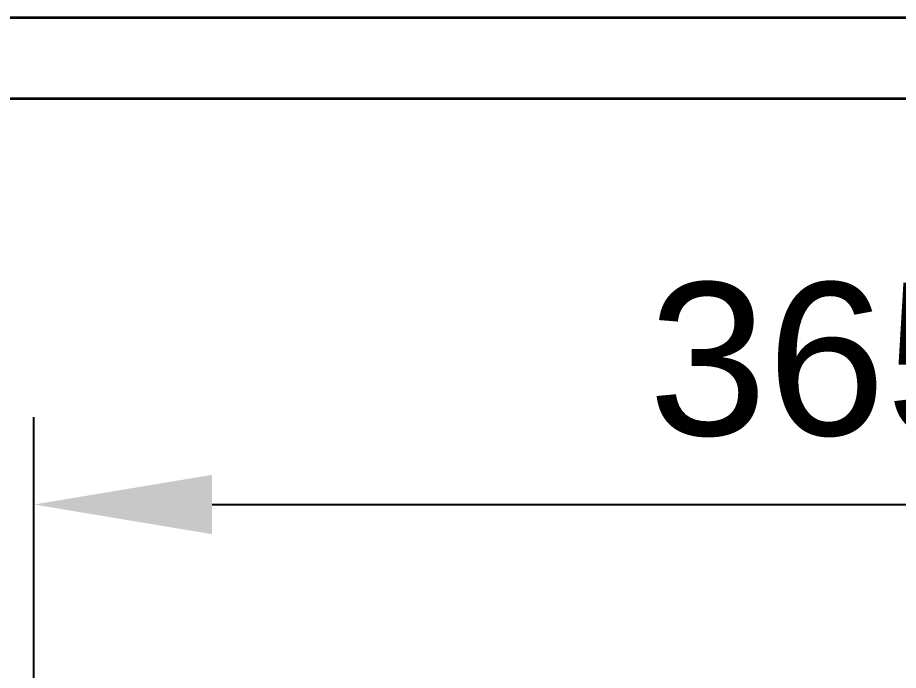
# Model space of a CAD drawing. Header units: millimetres. Extents: x 2749 to 2906, y 1537 to 1648.
# Drawn here: x 2844.2 to 2864.39, y 1632.91 to 1647.88 of the extents above; entities that cross this region are included whole.
import ezdxf

# ---------------------------------------------------------------- set-up
doc = ezdxf.new("R2010")
doc.units = ezdxf.units.MM
doc.layers.add('C00-00-00', color=7, linetype='Continuous')
doc.layers.add('标注层', color=4, linetype='Continuous', lineweight=25)
doc.styles.get("Standard").update_dxf_attribs({"font": 'arial.ttf'})
doc.dimstyles.new('ISO-25', dxfattribs={"dimtxt": 2.5, "dimasz": 2.5, "dimexe": 1.25, "dimexo": 0.625, "dimtad": 1, "dimtxsty": 'Standard', "dimcen": 2.5, "dimadec": 0, "dimazin": 0, "dimtfac": 1, "dimtmove": 0, "dimatfit": 3, "dimfxl": 0, "dimarcsym": 0})

# ---------------------------------------------------------------- blocks, each defined once
blk = doc.blocks.new('*D12')
at = {"layer": 'Defpoints', "color": 0, "transparency": 16777216}
for p in [(2880.899, 1636.718), (2844.579, 1621.243), (2880.899, 1620.115)]:
    blk.add_point(p, dxfattribs=at)
at = {"layer": '标注层', "color": 0, "lineweight": -2, "transparency": 16777216}
for p, q in [((2844.579, 1621.243), (2844.579, 1638.718)), ((2880.899, 1620.115), (2880.899, 1638.718)), ((2848.659, 1636.718), (2876.819, 1636.718))]:
    blk.add_line(p, q, dxfattribs=at)
at = {"layer": '标注层', "color": 0, "transparency": 16777216}
for points in [[(2848.659, 1637.398), (2848.659, 1636.038), (2844.579, 1636.718)], [(2876.819, 1637.398), (2876.819, 1636.038), (2880.899, 1636.718)]]:
    blk.add_solid(points, dxfattribs=at)
at = {"layer": '标注层', "color": 0, "transparency": 16777216, "insert": (2862.739, 1640.03), "char_height": 3.5, "attachment_point": 5}
blk.add_mtext('365', dxfattribs=at)
blk = doc.blocks.new('*D13')
at = {"layer": 'Defpoints', "color": 0, "transparency": 16777216}
for p in [(2861.029, 1629.592), (2838.032, 1620.554), (2861.029, 1620.554)]:
    blk.add_point(p, dxfattribs=at)
at = {"layer": '标注层', "color": 0, "lineweight": -2, "transparency": 16777216}
for p, q in [((2838.032, 1633.672), (2838.032, 1637.752)), ((2861.029, 1629.592), (2836.032, 1629.592)), ((2838.032, 1629.592), (2838.032, 1628.384)), ((2838.032, 1620.554), (2838.032, 1621.762)), ((2861.029, 1620.554), (2836.032, 1620.554)), ((2838.032, 1616.474), (2838.032, 1612.394))]:
    blk.add_line(p, q, dxfattribs=at)
at = {"layer": '标注层', "color": 0, "transparency": 16777216}
for points in [[(2837.352, 1633.672), (2838.712, 1633.672), (2838.032, 1629.592)], [(2837.352, 1616.474), (2838.712, 1616.474), (2838.032, 1620.554)]]:
    blk.add_solid(points, dxfattribs=at)
at = {"layer": '标注层', "color": 0, "transparency": 16777216, "insert": (2838.032, 1625.073), "char_height": 3.5, "attachment_point": 5}
blk.add_mtext('100', dxfattribs=at)

msp = doc.modelspace()

# ---------------------------------------------------------------- linework, layer by layer
at = {"layer": 'C00-00-00', "lineweight": 35}
msp.add_lwpolyline([(2906.1798, 1536.6587), (2748.7157, 1536.6587), (2748.7157, 1647.879), (2906.1798, 1647.879)], close=True, dxfattribs=at)
msp.add_lwpolyline([(2753.3829, 1646.0216), (2904.3224, 1646.0216), (2904.3224, 1538.5161), (2753.3829, 1538.5161)], dxfattribs=at)

# ---------------------------------------------------------------- dimensions: what is measured, and where the dimension line sits
at = {"layer": '标注层'}
dim = msp.add_linear_dim(base=(2880.8993, 1636.718), p1=(2844.5793, 1621.2426), p2=(2880.8993, 1620.1154), text='365', dimstyle='ISO-25', override={"dimtxt": 3.5, "dimasz": 4.08, "dimexe": 2, "dimexo": 0, "dimgap": 1.524, "dimtih": 1, "dimtoh": 1, "dimlfac": 10, "dimzin": 0, "dimadec": 2, "dimtzin": 0}, dxfattribs=at)
dim.commit()
dim.dimension.update_dxf_attribs({"geometry": '*D12', "text_midpoint": (2862.7393, 1640.0302)})
dim = msp.add_linear_dim(base=(2838.0323, 1620.5543), p1=(2861.0293, 1629.5918), p2=(2861.0293, 1620.5543), angle=90, text='100', dimstyle='ISO-25', override={"dimtxt": 3.5, "dimasz": 4.08, "dimexe": 2, "dimexo": 0, "dimgap": 1.524, "dimtih": 1, "dimtoh": 1, "dimlfac": 10, "dimzin": 0, "dimadec": 2, "dimtzin": 0}, dxfattribs=at)
dim.commit()
dim.dimension.update_dxf_attribs({"geometry": '*D13', "text_midpoint": (2838.0323, 1625.0731), "dimtype": 160})

doc.saveas('drawing.dxf')
